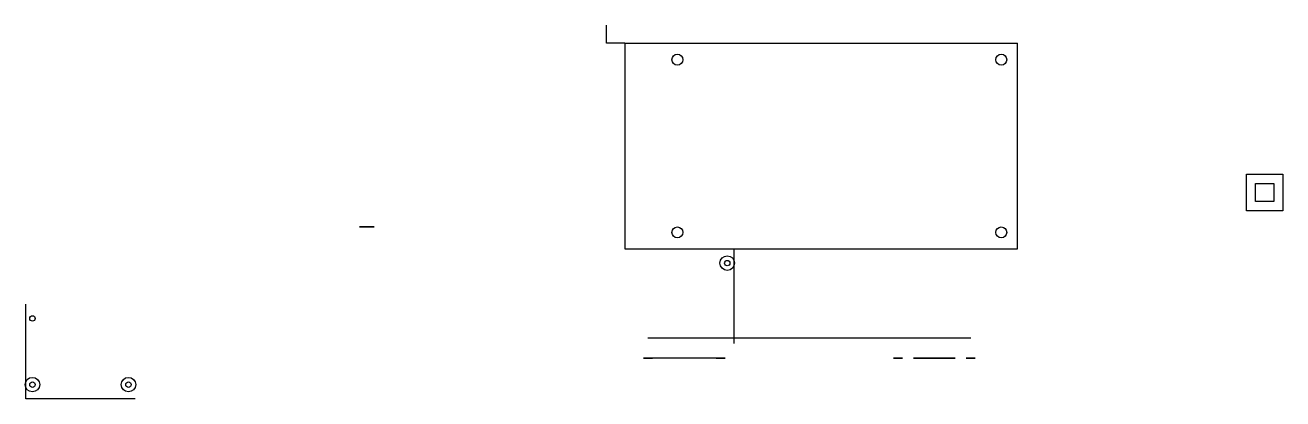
# Model space of a CAD drawing. Header units: inches. Extents: x 1793 to 2484, y 276 to 481.
import ezdxf

# ---------------------------------------------------------------- set-up
doc = ezdxf.new("R2010")
doc.units = ezdxf.units.IN
doc.header["$MEASUREMENT"] = 0

msp = doc.modelspace()

# ---------------------------------------------------------------- linework, layer by layer
for p, q in [((2112.24, 471.49, -233.1), (2112.24, 481.49, -233.1)), ((2122.24, 471.49, -233.1), (2112.24, 471.49, -233.1)), ((2122.24, 471.49, -233.1), (2122.24, 358.49, -233.1)), ((2122.24, 471.49, -233.1), (2338.24, 471.49, -233.1)), ((2338.24, 358.49, -233.1), (2338.24, 471.49, -233.1)), ((2464.04, 394.45), (2464.04, 399.45)), ((2464.04, 399.45), (2484.04, 399.45)), ((2464.04, 379.45), (2464.04, 399.45)), ((2469.04, 394.45), (2479.04, 394.45)), ((2469.04, 384.45), (2469.04, 394.45)), ((2479.04, 394.45), (2479.04, 384.45)), ((2484.04, 399.45), (2484.04, 379.45)), ((2479.04, 384.45), (2469.04, 384.45)), ((2484.04, 379.45), (2464.04, 379.45)), ((2122.24, 358.49, -233.1), (2338.24, 358.49, -233.1)), ((2122.24, 358.49, -233.1), (2174.24, 358.49, -233.1)), ((2174.24, 358.49, -233.1), (2182.24, 358.49, -233.1)), ((2182.24, 358.49, -233.1), (2182.24, 306.49, -233.1)), ((1793.09, 275.98), (1793.09, 327.98)), ((1853.09, 275.98), (1793.09, 275.98))]:
    msp.add_line(p, q)
at = {"extrusion": (1.22465e-16, 1, 6.12323e-17)}
for p, q in [((2175.02, 309.39, -130.6), (2135.02, 309.39, -130.6)), ((2272.48, 309.39, -130.6), (2175.02, 309.39, -130.6)), ((2312.48, 309.39, -130.6), (2272.48, 309.39, -130.6)), ((2175.02, 298.39, -130.6), (2135.02, 298.39, -130.6)), ((2303.98, 298.39, -89.89), (2280.98, 298.39, -89.89)), ((2280.98, 298.39, -89.89), (2280.98, 298.39, -104.39)), ((2280.98, 298.39, -104.39), (2303.98, 298.39, -104.39)), ((2303.98, 298.39, -104.39), (2303.98, 298.39, -89.89))]:
    msp.add_line(p, q, dxfattribs=at)
for centre, radius in [((2151.24, 462.49, -233.1), 3), ((2329.24, 462.49, -233.1), 3), ((2151.24, 367.49, -233.1), 3), ((2329.24, 367.49, -233.1), 3), ((2178.64, 350.61, -233.1), 4), ((2178.64, 350.61, -233.1), 1.5), ((1796.69, 320.21), 1.5), ((1796.69, 283.81), 4), ((1796.69, 283.81), 1.5), ((1849.49, 283.81), 4), ((1849.49, 283.81), 1.5)]:
    msp.add_circle(centre, radius)
for centre, radius in [((-1980.48, -50.31, 370.51), 4), ((-2135.02, -130.6, 298.39), 2.5), ((-2175.02, -130.6, 298.39), 2.5), ((-2272.48, -130.6, 298.39), 2.5), ((-2292.48, -80.6, 298.39), 4), ((-2312.48, -130.6, 298.39), 2.5)]:
    msp.add_circle(centre, radius, dxfattribs=at)

doc.saveas('drawing.dxf')
